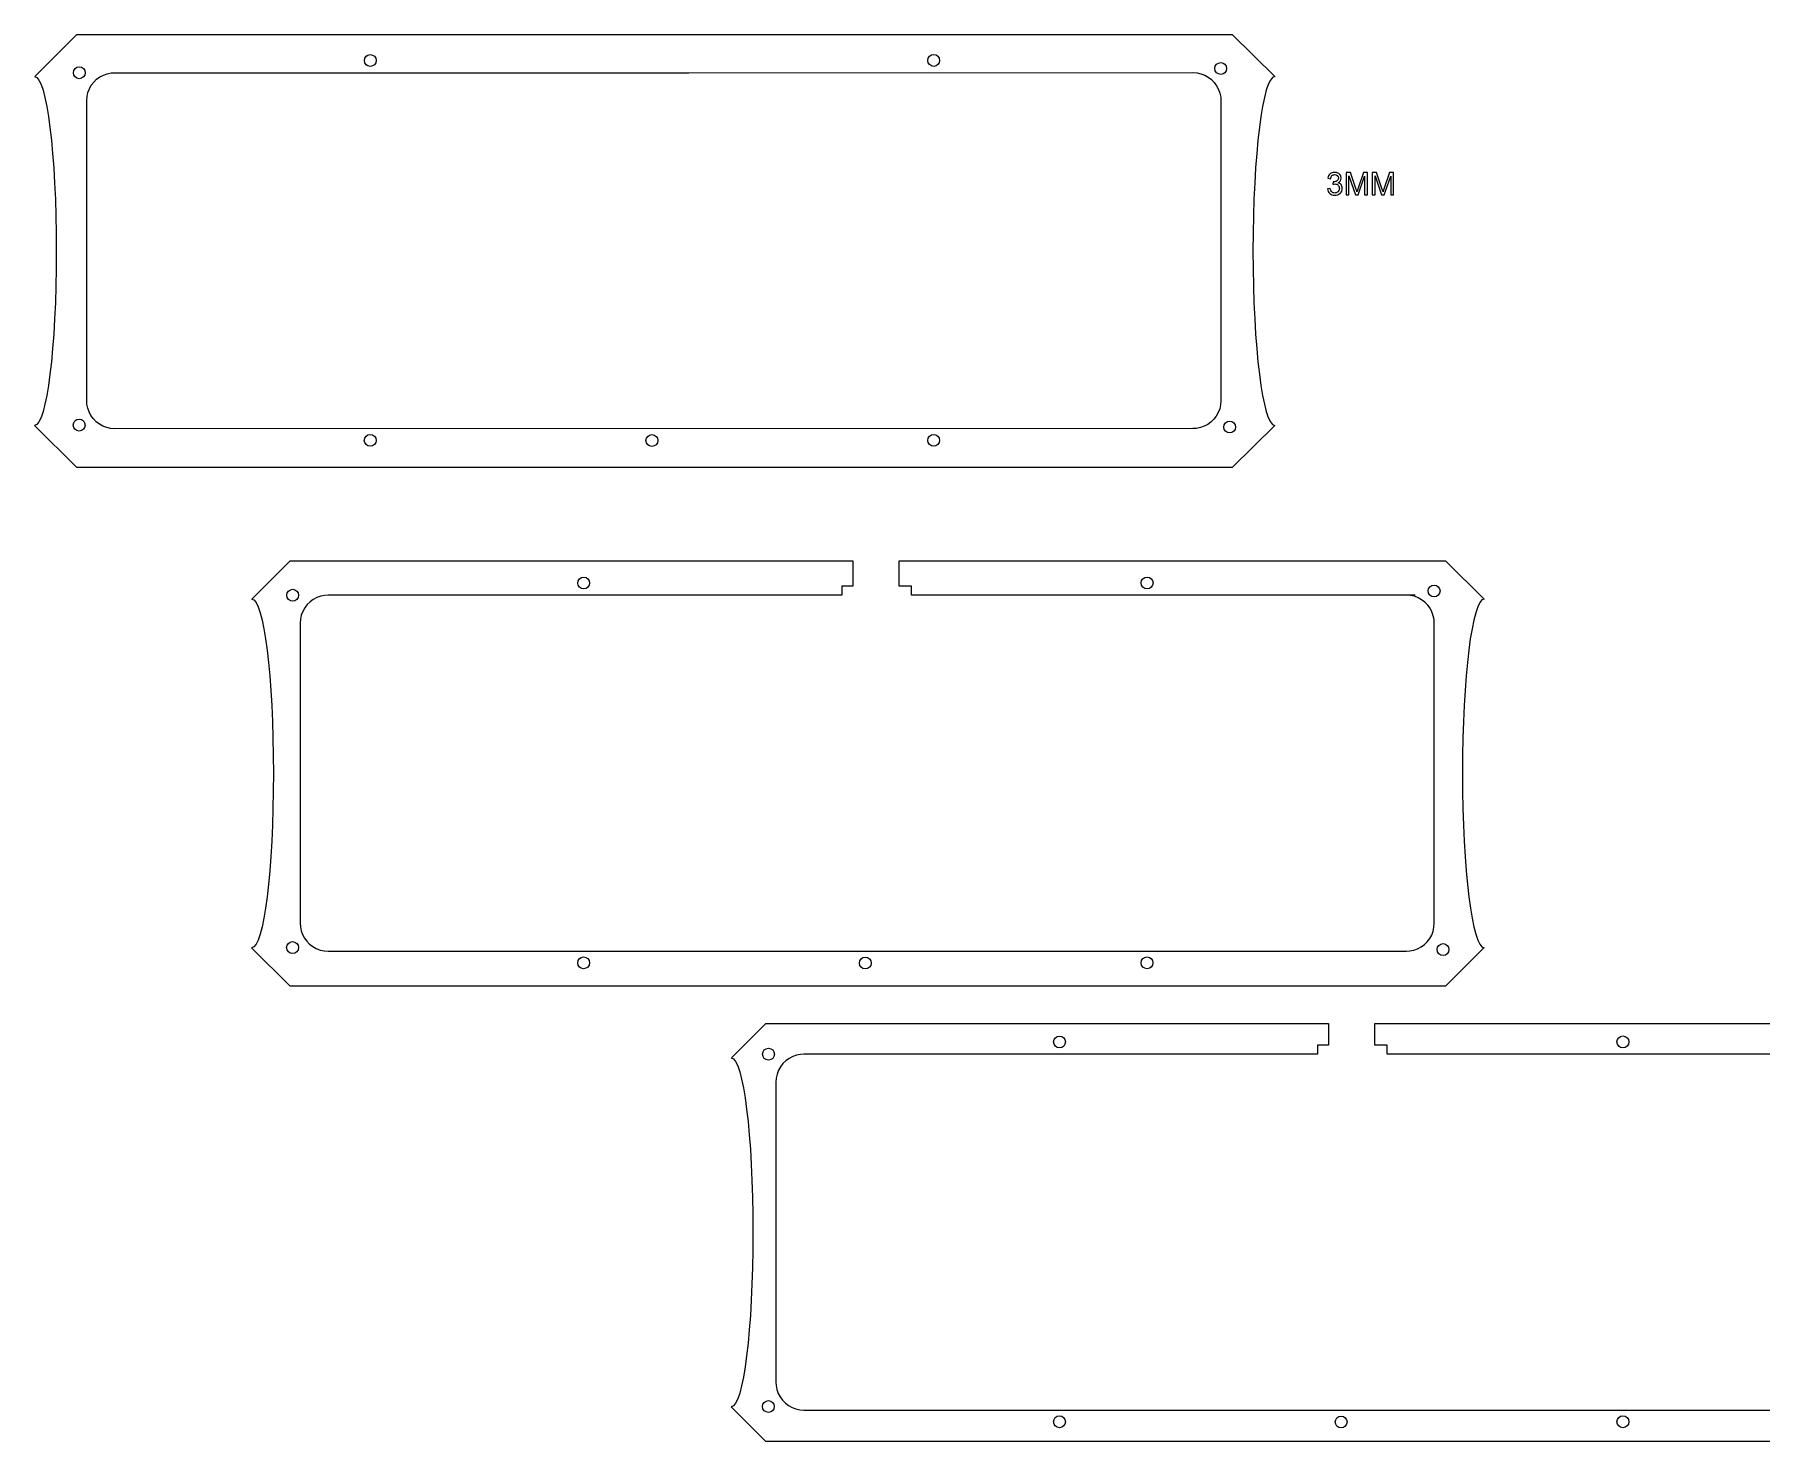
# Model space of a CAD drawing. Header units: millimetres. Extents: x -919 to 580, y -684 to 404.
# Drawn here: x -351.9 to 114.1, y -393 to -13.2 of the extents above; entities that cross this region are included whole.
import ezdxf

# ---------------------------------------------------------------- set-up
doc = ezdxf.new("R2010")
doc.units = ezdxf.units.MM
doc.header["$MEASUREMENT"] = 0
doc.layers.add('Layer 1', color=7, linetype='Continuous')

msp = doc.modelspace()

# ---------------------------------------------------------------- linework, layer by layer
at = {"layer": 'Layer 1', "color": 250, "lineweight": 20}
for centre in [(-109.2293, -20.2383), (-339.8001, -23.5589), (-261.2649, -20.2586), (-31.7788, -22.4127), (-339.8342, -118.6519), (-109.237, -122.7638), (-29.3641, -119.1834), (-261.2812, -122.7702), (-185.2705, -122.8228), (-282.2146, -164.5758), (-203.6794, -161.2755), (-51.6438, -161.2552), (25.8067, -163.4296), (-282.2487, -259.6688), (28.2214, -260.2003), (-203.6957, -263.7871), (-127.685, -263.8397), (-51.6515, -263.7807), (-75.2729, -285.1399), (76.7627, -285.1196), (-153.8081, -288.4402), (-153.8422, -383.5332), (-75.2892, -387.6515), (0.7215, -387.7041), (76.755, -387.6451)]:
    msp.add_ellipse(centre, major_axis=(0, 1.6), ratio=1, dxfattribs=at)
for points, knots in [([(-351.8089, -24.5769), (-351.8089, -24.5769), (-340.4872, -13.2481), (-340.4872, -13.2481), (-340.4872, -13.2481), (-28.6641, -13.2481), (-28.6641, -13.2481), (-28.6641, -13.2481), (-17.198, -24.5742), (-17.198, -24.5742)], [0, 0, 0, 0, 0.33333333, 0.33333333, 0.33333333, 0.66666667, 0.66666667, 0.66666667, 1, 1, 1, 1]), ([(-351.8667, -24.5742), (-348.6227, -24.5992), (-345.9945, -45.6685), (-345.9945, -71.6501), (-345.9945, -97.6494), (-348.6261, -118.726), (-351.8724, -118.726)], [0, 0, 0, 0, 0.5, 0.5, 0.5, 1, 1, 1, 1]), ([(-17.198, -24.5742), (-20.442, -24.5992), (-23.0702, -45.6685), (-23.0702, -71.6501), (-23.0702, -97.6494), (-20.4386, -118.726), (-17.1923, -118.726)], [0, 0, 0, 0, 0.5, 0.5, 0.5, 1, 1, 1, 1]), ([(-17.1923, -118.726), (-17.1923, -118.726), (-28.6641, -130.1054), (-28.6641, -130.1054), (-28.6641, -130.1054), (-340.4872, -130.1054), (-340.4872, -130.1054), (-340.4872, -130.1054), (-351.8724, -118.726), (-351.8724, -118.726)], [0, 0, 0, 0, 0.33333333, 0.33333333, 0.33333333, 0.66666667, 0.66666667, 0.66666667, 1, 1, 1, 1]), ([(-293.2284, -165.5934), (-293.2284, -165.5934), (-282.9017, -155.2737), (-282.9017, -155.2737), (-282.9017, -155.2737), (-131.0622, -155.2857), (-131.0622, -155.2857)], [0, 0, 0, 0, 0.5, 0.5, 0.5, 1, 1, 1, 1]), ([(-118.5555, -155.2737), (-118.5555, -155.2737), (28.9214, -155.2806), (28.9214, -155.2806), (28.9214, -155.2806), (39.2828, -165.5923), (39.2828, -165.5923)], [0, 0, 0, 0, 0.5, 0.5, 0.5, 1, 1, 1, 1]), ([(-293.2813, -165.5911), (-290.0373, -165.6161), (-287.4091, -186.6854), (-287.4091, -212.667), (-287.4091, -238.6663), (-290.0407, -259.7429), (-293.287, -259.7429)], [0, 0, 0, 0, 0.5, 0.5, 0.5, 1, 1, 1, 1]), ([(39.3198, -165.5911), (36.0758, -165.6161), (33.4476, -186.6854), (33.4476, -212.667), (33.4476, -238.6663), (36.0792, -259.7429), (39.3255, -259.7429)], [0, 0, 0, 0, 0.5, 0.5, 0.5, 1, 1, 1, 1]), ([(39.2635, -259.7403), (39.2635, -259.7403), (28.9214, -270.1218), (28.9214, -270.1218), (28.9214, -270.1218), (-282.9017, -270.1218), (-282.9017, -270.1218), (-282.9017, -270.1218), (-293.287, -259.7429), (-293.287, -259.7429)], [0, 0, 0, 0, 0.33333333, 0.33333333, 0.33333333, 0.66666667, 0.66666667, 0.66666667, 1, 1, 1, 1]), ([(-163.8126, -289.4582), (-163.8126, -289.4582), (-154.4952, -280.1303), (-154.4952, -280.1303), (-154.4952, -280.1303), (-2.655, -280.1303), (-2.655, -280.1303)], [0, 0, 0, 0, 0.5, 0.5, 0.5, 1, 1, 1, 1]), ([(9.8502, -280.1303), (9.8502, -280.1303), (157.3279, -280.1303), (157.3279, -280.1303), (157.3279, -280.1303), (166.693, -289.4567), (166.693, -289.4567)], [0, 0, 0, 0, 0.5, 0.5, 0.5, 1, 1, 1, 1]), ([(-163.8702, -289.4555), (-160.6262, -289.4805), (-157.998, -310.5498), (-157.998, -336.5314), (-157.998, -362.5307), (-160.6296, -383.6073), (-163.8759, -383.6073)], [0, 0, 0, 0, 0.5, 0.5, 0.5, 1, 1, 1, 1]), ([(166.7094, -383.6068), (166.7094, -383.6068), (157.3279, -392.9609), (157.3279, -392.9609), (157.3279, -392.9609), (-154.4952, -392.9609), (-154.4952, -392.9609), (-154.4952, -392.9609), (-163.8759, -383.6073), (-163.8759, -383.6073)], [0, 0, 0, 0, 0.33333333, 0.33333333, 0.33333333, 0.66666667, 0.66666667, 0.66666667, 1, 1, 1, 1])]:
    msp.add_open_spline(points, degree=3, knots=knots, dxfattribs=at)
at = {"layer": 'Layer 1', "color": 242, "lineweight": 9}
for points, knots in [([(-175.2814, -23.5505), (-175.2814, -23.5505), (-330.256, -23.5505), (-330.256, -23.5505), (-330.256, -23.5505), (-331.1717, -23.6066), (-331.1717, -23.6066), (-331.1717, -23.6066), (-332.2403, -23.8171), (-332.2403, -23.8171), (-332.2403, -23.8171), (-333.268, -24.1798), (-333.268, -24.1798), (-333.268, -24.1798), (-334.2319, -24.687), (-334.2319, -24.687), (-334.2319, -24.687), (-335.1116, -25.3279), (-335.1116, -25.3279), (-335.1116, -25.3279), (-335.891, -26.0892), (-335.891, -26.0892), (-335.891, -26.0892), (-336.5518, -26.955), (-336.5518, -26.955), (-336.5518, -26.955), (-337.0809, -27.9072), (-337.0809, -27.9072), (-337.0809, -27.9072), (-337.466, -28.9257), (-337.466, -28.9257), (-337.466, -28.9257), (-337.7011, -29.9892), (-337.7011, -29.9892), (-337.7011, -29.9892), (-337.7799, -31.0746), (-337.7799, -31.0746), (-337.7799, -31.0746), (-337.7799, -112.1018), (-337.7799, -112.1018), (-337.7799, -112.1018), (-337.7243, -113.0176), (-337.7243, -113.0176), (-337.7243, -113.0176), (-337.5136, -114.0863), (-337.5136, -114.0863), (-337.5136, -114.0863), (-337.1508, -115.114), (-337.1508, -115.114), (-337.1508, -115.114), (-336.643, -116.0778), (-336.643, -116.0778), (-336.643, -116.0778), (-336.0025, -116.9575), (-336.0025, -116.9575), (-336.0025, -116.9575), (-335.2414, -117.7369), (-335.2414, -117.7369), (-335.2414, -117.7369), (-334.3758, -118.3977), (-334.3758, -118.3977), (-334.3758, -118.3977), (-333.4231, -118.9268), (-333.4231, -118.9268), (-333.4231, -118.9268), (-332.4045, -119.3119), (-332.4045, -119.3119), (-332.4045, -119.3119), (-331.3414, -119.547), (-331.3414, -119.547), (-331.3414, -119.547), (-330.2555, -119.6258), (-330.2555, -119.6258), (-330.2555, -119.6258), (-39.2566, -119.6133), (-39.2566, -119.6133), (-39.2566, -119.6133), (-38.3408, -119.5577), (-38.3408, -119.5577), (-38.3408, -119.5577), (-37.2721, -119.347), (-37.2721, -119.347), (-37.2721, -119.347), (-36.2444, -118.9842), (-36.2444, -118.9842), (-36.2444, -118.9842), (-35.2806, -118.4764), (-35.2806, -118.4764), (-35.2806, -118.4764), (-34.4009, -117.8359), (-34.4009, -117.8359), (-34.4009, -117.8359), (-33.6215, -117.0748), (-33.6215, -117.0748), (-33.6215, -117.0748), (-32.9607, -116.2092), (-32.9607, -116.2092), (-32.9607, -116.2092), (-32.4316, -115.2565), (-32.4316, -115.2565), (-32.4316, -115.2565), (-32.0465, -114.2379), (-32.0465, -114.2379), (-32.0465, -114.2379), (-31.8114, -113.1748), (-31.8114, -113.1748), (-31.8114, -113.1748), (-31.7326, -112.0889), (-31.7326, -112.0889), (-31.7326, -112.0889), (-31.7326, -31.0623), (-31.7326, -31.0623), (-31.7326, -31.0623), (-31.7882, -30.1458), (-31.7882, -30.1458), (-31.7882, -30.1458), (-31.9989, -29.0773), (-31.9989, -29.0773), (-31.9989, -29.0773), (-32.3617, -28.0503), (-32.3617, -28.0503), (-32.3617, -28.0503), (-32.8695, -27.0865), (-32.8695, -27.0865), (-32.8695, -27.0865), (-33.51, -26.2059), (-33.51, -26.2059), (-33.51, -26.2059), (-34.2712, -25.4271), (-34.2712, -25.4271), (-34.2712, -25.4271), (-35.1367, -24.7663), (-35.1367, -24.7663), (-35.1367, -24.7663), (-36.0894, -24.2374), (-36.0894, -24.2374), (-36.0894, -24.2374), (-37.108, -23.8515), (-37.108, -23.8515), (-37.108, -23.8515), (-38.1711, -23.6168), (-38.1711, -23.6168), (-38.1711, -23.6168), (-39.257, -23.538), (-39.257, -23.538), (-39.257, -23.538), (-175.2814, -23.5505), (-175.2814, -23.5505)], [0, 0, 0, 0, 0.02040816, 0.02040816, 0.02040816, 0.04081633, 0.04081633, 0.04081633, 0.06122449, 0.06122449, 0.06122449, 0.08163265, 0.08163265, 0.08163265, 0.10204082, 0.10204082, 0.10204082, 0.12244898, 0.12244898, 0.12244898, 0.14285714, 0.14285714, 0.14285714, 0.16326531, 0.16326531, 0.16326531, 0.18367347, 0.18367347, 0.18367347, 0.20408163, 0.20408163, 0.20408163, 0.2244898, 0.2244898, 0.2244898, 0.24489796, 0.24489796, 0.24489796, 0.26530612, 0.26530612, 0.26530612, 0.28571429, 0.28571429, 0.28571429, 0.30612245, 0.30612245, 0.30612245, 0.32653061, 0.32653061, 0.32653061, 0.34693878, 0.34693878, 0.34693878, 0.36734694, 0.36734694, 0.36734694, 0.3877551, 0.3877551, 0.3877551, 0.40816327, 0.40816327, 0.40816327, 0.42857143, 0.42857143, 0.42857143, 0.44897959, 0.44897959, 0.44897959, 0.46938776, 0.46938776, 0.46938776, 0.48979592, 0.48979592, 0.48979592, 0.51020408, 0.51020408, 0.51020408, 0.53061224, 0.53061224, 0.53061224, 0.55102041, 0.55102041, 0.55102041, 0.57142857, 0.57142857, 0.57142857, 0.59183673, 0.59183673, 0.59183673, 0.6122449, 0.6122449, 0.6122449, 0.63265306, 0.63265306, 0.63265306, 0.65306122, 0.65306122, 0.65306122, 0.67346939, 0.67346939, 0.67346939, 0.69387755, 0.69387755, 0.69387755, 0.71428571, 0.71428571, 0.71428571, 0.73469388, 0.73469388, 0.73469388, 0.75510204, 0.75510204, 0.75510204, 0.7755102, 0.7755102, 0.7755102, 0.79591837, 0.79591837, 0.79591837, 0.81632653, 0.81632653, 0.81632653, 0.83673469, 0.83673469, 0.83673469, 0.85714286, 0.85714286, 0.85714286, 0.87755102, 0.87755102, 0.87755102, 0.89795918, 0.89795918, 0.89795918, 0.91836735, 0.91836735, 0.91836735, 0.93877551, 0.93877551, 0.93877551, 0.95918367, 0.95918367, 0.95918367, 0.97959184, 0.97959184, 0.97959184, 1, 1, 1, 1]), ([(-131.0622, -155.2857), (-131.0622, -155.2857), (-131.0571, -162.1508), (-131.0571, -162.1508), (-131.0571, -162.1508), (-134.032, -162.149), (-134.032, -162.149), (-134.032, -162.149), (-134.0284, -164.546), (-134.0284, -164.546), (-134.0284, -164.546), (-272.6705, -164.5674), (-272.6705, -164.5674), (-272.6705, -164.5674), (-273.5862, -164.6235), (-273.5862, -164.6235), (-273.5862, -164.6235), (-274.6548, -164.834), (-274.6548, -164.834), (-274.6548, -164.834), (-275.6825, -165.1967), (-275.6825, -165.1967), (-275.6825, -165.1967), (-276.6464, -165.7039), (-276.6464, -165.7039), (-276.6464, -165.7039), (-277.5261, -166.3448), (-277.5261, -166.3448), (-277.5261, -166.3448), (-278.3055, -167.1061), (-278.3055, -167.1061), (-278.3055, -167.1061), (-278.9663, -167.9719), (-278.9663, -167.9719), (-278.9663, -167.9719), (-279.4954, -168.9241), (-279.4954, -168.9241), (-279.4954, -168.9241), (-279.8805, -169.9426), (-279.8805, -169.9426), (-279.8805, -169.9426), (-280.1156, -171.0061), (-280.1156, -171.0061), (-280.1156, -171.0061), (-280.1944, -172.0915), (-280.1944, -172.0915), (-280.1944, -172.0915), (-280.1944, -253.1187), (-280.1944, -253.1187), (-280.1944, -253.1187), (-280.1388, -254.0345), (-280.1388, -254.0345), (-280.1388, -254.0345), (-279.9281, -255.1032), (-279.9281, -255.1032), (-279.9281, -255.1032), (-279.5653, -256.1309), (-279.5653, -256.1309), (-279.5653, -256.1309), (-279.0575, -257.0947), (-279.0575, -257.0947), (-279.0575, -257.0947), (-278.417, -257.9744), (-278.417, -257.9744), (-278.417, -257.9744), (-277.6559, -258.7538), (-277.6559, -258.7538), (-277.6559, -258.7538), (-276.7903, -259.4146), (-276.7903, -259.4146), (-276.7903, -259.4146), (-275.8376, -259.9437), (-275.8376, -259.9437), (-275.8376, -259.9437), (-274.819, -260.3288), (-274.819, -260.3288), (-274.819, -260.3288), (-273.7559, -260.5639), (-273.7559, -260.5639), (-273.7559, -260.5639), (-272.67, -260.6427), (-272.67, -260.6427), (-272.67, -260.6427), (18.3289, -260.6302), (18.3289, -260.6302), (18.3289, -260.6302), (19.2447, -260.5746), (19.2447, -260.5746), (19.2447, -260.5746), (20.3134, -260.3639), (20.3134, -260.3639), (20.3134, -260.3639), (21.3411, -260.0011), (21.3411, -260.0011), (21.3411, -260.0011), (22.3049, -259.4933), (22.3049, -259.4933), (22.3049, -259.4933), (23.1846, -258.8528), (23.1846, -258.8528), (23.1846, -258.8528), (23.964, -258.0917), (23.964, -258.0917), (23.964, -258.0917), (24.6248, -257.2261), (24.6248, -257.2261), (24.6248, -257.2261), (25.1539, -256.2734), (25.1539, -256.2734), (25.1539, -256.2734), (25.539, -255.2548), (25.539, -255.2548), (25.539, -255.2548), (25.7741, -254.1917), (25.7741, -254.1917), (25.7741, -254.1917), (25.8529, -253.1058), (25.8529, -253.1058), (25.8529, -253.1058), (25.8529, -172.0792), (25.8529, -172.0792), (25.8529, -172.0792), (25.7973, -171.1627), (25.7973, -171.1627), (25.7973, -171.1627), (25.5866, -170.0942), (25.5866, -170.0942), (25.5866, -170.0942), (25.2238, -169.0672), (25.2238, -169.0672), (25.2238, -169.0672), (24.716, -168.1034), (24.716, -168.1034), (24.716, -168.1034), (24.0755, -167.2228), (24.0755, -167.2228), (24.0755, -167.2228), (23.3143, -166.444), (23.3143, -166.444), (23.3143, -166.444), (22.4488, -165.7832), (22.4488, -165.7832), (22.4488, -165.7832), (21.4961, -165.2543), (21.4961, -165.2543), (21.4961, -165.2543), (20.4775, -164.8684), (20.4775, -164.8684), (20.4775, -164.8684), (19.4144, -164.6337), (19.4144, -164.6337), (19.4144, -164.6337), (20.68, -164.5332), (20.68, -164.5332), (20.68, -164.5332), (-115.2454, -164.5443), (-115.2454, -164.5443), (-115.2454, -164.5443), (-115.2221, -162.1597), (-115.2221, -162.1597), (-115.2221, -162.1597), (-118.5606, -162.1611), (-118.5606, -162.1611), (-118.5606, -162.1611), (-118.5555, -155.2737), (-118.5555, -155.2737)], [0, 0, 0, 0, 0.01818182, 0.01818182, 0.01818182, 0.03636364, 0.03636364, 0.03636364, 0.05454545, 0.05454545, 0.05454545, 0.07272727, 0.07272727, 0.07272727, 0.09090909, 0.09090909, 0.09090909, 0.10909091, 0.10909091, 0.10909091, 0.12727273, 0.12727273, 0.12727273, 0.14545455, 0.14545455, 0.14545455, 0.16363636, 0.16363636, 0.16363636, 0.18181818, 0.18181818, 0.18181818, 0.2, 0.2, 0.2, 0.21818182, 0.21818182, 0.21818182, 0.23636364, 0.23636364, 0.23636364, 0.25454545, 0.25454545, 0.25454545, 0.27272727, 0.27272727, 0.27272727, 0.29090909, 0.29090909, 0.29090909, 0.30909091, 0.30909091, 0.30909091, 0.32727273, 0.32727273, 0.32727273, 0.34545455, 0.34545455, 0.34545455, 0.36363636, 0.36363636, 0.36363636, 0.38181818, 0.38181818, 0.38181818, 0.4, 0.4, 0.4, 0.41818182, 0.41818182, 0.41818182, 0.43636364, 0.43636364, 0.43636364, 0.45454545, 0.45454545, 0.45454545, 0.47272727, 0.47272727, 0.47272727, 0.49090909, 0.49090909, 0.49090909, 0.50909091, 0.50909091, 0.50909091, 0.52727273, 0.52727273, 0.52727273, 0.54545455, 0.54545455, 0.54545455, 0.56363636, 0.56363636, 0.56363636, 0.58181818, 0.58181818, 0.58181818, 0.6, 0.6, 0.6, 0.61818182, 0.61818182, 0.61818182, 0.63636364, 0.63636364, 0.63636364, 0.65454545, 0.65454545, 0.65454545, 0.67272727, 0.67272727, 0.67272727, 0.69090909, 0.69090909, 0.69090909, 0.70909091, 0.70909091, 0.70909091, 0.72727273, 0.72727273, 0.72727273, 0.74545455, 0.74545455, 0.74545455, 0.76363636, 0.76363636, 0.76363636, 0.78181818, 0.78181818, 0.78181818, 0.8, 0.8, 0.8, 0.81818182, 0.81818182, 0.81818182, 0.83636364, 0.83636364, 0.83636364, 0.85454545, 0.85454545, 0.85454545, 0.87272727, 0.87272727, 0.87272727, 0.89090909, 0.89090909, 0.89090909, 0.90909091, 0.90909091, 0.90909091, 0.92727273, 0.92727273, 0.92727273, 0.94545455, 0.94545455, 0.94545455, 0.96363636, 0.96363636, 0.96363636, 0.98181818, 0.98181818, 0.98181818, 1, 1, 1, 1]), ([(-2.655, -280.1303), (-2.655, -280.1303), (-2.6506, -286.0152), (-2.6506, -286.0152), (-2.6506, -286.0152), (-5.6255, -286.0134), (-5.6255, -286.0134), (-5.6255, -286.0134), (-5.6219, -288.4104), (-5.6219, -288.4104), (-5.6219, -288.4104), (-144.264, -288.4318), (-144.264, -288.4318), (-144.264, -288.4318), (-145.1797, -288.4879), (-145.1797, -288.4879), (-145.1797, -288.4879), (-146.2483, -288.6984), (-146.2483, -288.6984), (-146.2483, -288.6984), (-147.276, -289.0611), (-147.276, -289.0611), (-147.276, -289.0611), (-148.2399, -289.5683), (-148.2399, -289.5683), (-148.2399, -289.5683), (-149.1196, -290.2092), (-149.1196, -290.2092), (-149.1196, -290.2092), (-149.899, -290.9705), (-149.899, -290.9705), (-149.899, -290.9705), (-150.5598, -291.8363), (-150.5598, -291.8363), (-150.5598, -291.8363), (-151.0889, -292.7885), (-151.0889, -292.7885), (-151.0889, -292.7885), (-151.474, -293.807), (-151.474, -293.807), (-151.474, -293.807), (-151.7091, -294.8705), (-151.7091, -294.8705), (-151.7091, -294.8705), (-151.7879, -295.9559), (-151.7879, -295.9559), (-151.7879, -295.9559), (-151.7879, -376.9831), (-151.7879, -376.9831), (-151.7879, -376.9831), (-151.7323, -377.8989), (-151.7323, -377.8989), (-151.7323, -377.8989), (-151.5216, -378.9676), (-151.5216, -378.9676), (-151.5216, -378.9676), (-151.1588, -379.9953), (-151.1588, -379.9953), (-151.1588, -379.9953), (-150.651, -380.9591), (-150.651, -380.9591), (-150.651, -380.9591), (-150.0105, -381.8388), (-150.0105, -381.8388), (-150.0105, -381.8388), (-149.2494, -382.6182), (-149.2494, -382.6182), (-149.2494, -382.6182), (-148.3838, -383.279), (-148.3838, -383.279), (-148.3838, -383.279), (-147.4311, -383.8081), (-147.4311, -383.8081), (-147.4311, -383.8081), (-146.4125, -384.1932), (-146.4125, -384.1932), (-146.4125, -384.1932), (-145.3494, -384.4283), (-145.3494, -384.4283), (-145.3494, -384.4283), (-144.2635, -384.5071), (-144.2635, -384.5071), (-144.2635, -384.5071), (146.7354, -384.4946), (146.7354, -384.4946), (146.7354, -384.4946), (147.6512, -384.439), (147.6512, -384.439), (147.6512, -384.439), (148.7199, -384.2283), (148.7199, -384.2283), (148.7199, -384.2283), (149.7476, -383.8655), (149.7476, -383.8655), (149.7476, -383.8655), (150.7114, -383.3577), (150.7114, -383.3577), (150.7114, -383.3577), (151.5911, -382.7172), (151.5911, -382.7172), (151.5911, -382.7172), (152.3705, -381.9561), (152.3705, -381.9561), (152.3705, -381.9561), (153.0313, -381.0905), (153.0313, -381.0905), (153.0313, -381.0905), (153.5604, -380.1378), (153.5604, -380.1378), (153.5604, -380.1378), (153.9455, -379.1192), (153.9455, -379.1192), (153.9455, -379.1192), (154.1806, -378.0561), (154.1806, -378.0561), (154.1806, -378.0561), (154.2594, -376.9702), (154.2594, -376.9702), (154.2594, -376.9702), (154.2594, -295.9436), (154.2594, -295.9436), (154.2594, -295.9436), (154.2038, -295.0271), (154.2038, -295.0271), (154.2038, -295.0271), (153.9931, -293.9586), (153.9931, -293.9586), (153.9931, -293.9586), (153.6303, -292.9316), (153.6303, -292.9316), (153.6303, -292.9316), (153.1225, -291.9678), (153.1225, -291.9678), (153.1225, -291.9678), (152.482, -291.0872), (152.482, -291.0872), (152.482, -291.0872), (151.7208, -290.3084), (151.7208, -290.3084), (151.7208, -290.3084), (150.8553, -289.6476), (150.8553, -289.6476), (150.8553, -289.6476), (149.9026, -289.1187), (149.9026, -289.1187), (149.9026, -289.1187), (148.884, -288.7328), (148.884, -288.7328), (148.884, -288.7328), (147.8209, -288.4981), (147.8209, -288.4981), (147.8209, -288.4981), (146.735, -288.4193), (146.735, -288.4193), (146.735, -288.4193), (13.1609, -288.4315), (13.1609, -288.4315), (13.1609, -288.4315), (13.1844, -286.0241), (13.1844, -286.0241), (13.1844, -286.0241), (9.8459, -286.0255), (9.8459, -286.0255), (9.8459, -286.0255), (9.8502, -280.1303), (9.8502, -280.1303)], [0, 0, 0, 0, 0.01818182, 0.01818182, 0.01818182, 0.03636364, 0.03636364, 0.03636364, 0.05454545, 0.05454545, 0.05454545, 0.07272727, 0.07272727, 0.07272727, 0.09090909, 0.09090909, 0.09090909, 0.10909091, 0.10909091, 0.10909091, 0.12727273, 0.12727273, 0.12727273, 0.14545455, 0.14545455, 0.14545455, 0.16363636, 0.16363636, 0.16363636, 0.18181818, 0.18181818, 0.18181818, 0.2, 0.2, 0.2, 0.21818182, 0.21818182, 0.21818182, 0.23636364, 0.23636364, 0.23636364, 0.25454545, 0.25454545, 0.25454545, 0.27272727, 0.27272727, 0.27272727, 0.29090909, 0.29090909, 0.29090909, 0.30909091, 0.30909091, 0.30909091, 0.32727273, 0.32727273, 0.32727273, 0.34545455, 0.34545455, 0.34545455, 0.36363636, 0.36363636, 0.36363636, 0.38181818, 0.38181818, 0.38181818, 0.4, 0.4, 0.4, 0.41818182, 0.41818182, 0.41818182, 0.43636364, 0.43636364, 0.43636364, 0.45454545, 0.45454545, 0.45454545, 0.47272727, 0.47272727, 0.47272727, 0.49090909, 0.49090909, 0.49090909, 0.50909091, 0.50909091, 0.50909091, 0.52727273, 0.52727273, 0.52727273, 0.54545455, 0.54545455, 0.54545455, 0.56363636, 0.56363636, 0.56363636, 0.58181818, 0.58181818, 0.58181818, 0.6, 0.6, 0.6, 0.61818182, 0.61818182, 0.61818182, 0.63636364, 0.63636364, 0.63636364, 0.65454545, 0.65454545, 0.65454545, 0.67272727, 0.67272727, 0.67272727, 0.69090909, 0.69090909, 0.69090909, 0.70909091, 0.70909091, 0.70909091, 0.72727273, 0.72727273, 0.72727273, 0.74545455, 0.74545455, 0.74545455, 0.76363636, 0.76363636, 0.76363636, 0.78181818, 0.78181818, 0.78181818, 0.8, 0.8, 0.8, 0.81818182, 0.81818182, 0.81818182, 0.83636364, 0.83636364, 0.83636364, 0.85454545, 0.85454545, 0.85454545, 0.87272727, 0.87272727, 0.87272727, 0.89090909, 0.89090909, 0.89090909, 0.90909091, 0.90909091, 0.90909091, 0.92727273, 0.92727273, 0.92727273, 0.94545455, 0.94545455, 0.94545455, 0.96363636, 0.96363636, 0.96363636, 0.98181818, 0.98181818, 0.98181818, 1, 1, 1, 1])]:
    msp.add_open_spline(points, degree=3, knots=knots, dxfattribs=at)
at = {"layer": 'Layer 1', "color": 250}
for points, knots in [([(-2.9477, -54.9314), (-2.9477, -54.9314), (-2.2026, -54.8298), (-2.2026, -54.8298), (-2.1166, -55.2532), (-1.9726, -55.558), (-1.768, -55.7442), (-1.5634, -55.9305), (-1.3122, -56.0236), (-1.0145, -56.0236), (-0.6617, -56.0236), (-0.3639, -55.9023), (-0.1241, -55.6596), (0.1158, -55.4169), (0.2358, -55.1163), (0.2358, -54.7579), (0.2358, -54.4164), (0.1243, -54.1341), (-0.1001, -53.9112), (-0.323, -53.6896), (-0.6067, -53.5782), (-0.9524, -53.5782), (-1.0935, -53.5782), (-1.2685, -53.6064), (-1.4787, -53.6614), (-1.4787, -53.6614), (-1.3955, -53.0095), (-1.3955, -53.0095), (-1.3461, -53.0151), (-1.3052, -53.018), (-1.2755, -53.018), (-0.9566, -53.018), (-0.6716, -52.9347), (-0.4162, -52.7696), (-0.1622, -52.6045), (-0.0352, -52.3505), (-0.0352, -52.0076), (-0.0352, -51.7352), (-0.1283, -51.5095), (-0.3131, -51.3303), (-0.498, -51.151), (-0.7365, -51.0621), (-1.0286, -51.0621), (-1.3193, -51.0621), (-1.5606, -51.1539), (-1.7539, -51.3373), (-1.9472, -51.5208), (-2.0714, -51.7959), (-2.1264, -52.1628), (-2.1264, -52.1628), (-2.8715, -52.0273), (-2.8715, -52.0273), (-2.7798, -51.5278), (-2.5738, -51.1398), (-2.2506, -50.8646), (-1.9289, -50.5894), (-1.5267, -50.4525), (-1.0469, -50.4525), (-0.7167, -50.4525), (-0.4119, -50.5231), (-0.1339, -50.6656), (0.1455, -50.8067), (0.3585, -51.0001), (0.5053, -51.2442), (0.6535, -51.4897), (0.7268, -51.7494), (0.7268, -52.0245), (0.7268, -52.2856), (0.6563, -52.5227), (0.5166, -52.7371), (0.3755, -52.9516), (0.1666, -53.1224), (-0.1085, -53.2494), (0.2499, -53.3312), (0.5279, -53.5034), (0.7268, -53.7644), (0.9244, -54.0241), (1.0232, -54.3515), (1.0232, -54.7423), (1.0232, -55.2715), (0.8299, -55.7217), (0.4446, -56.09), (0.058, -56.4583), (-0.4303, -56.6417), (-1.0201, -56.6417), (-1.5521, -56.6417), (-1.9938, -56.4822), (-2.3452, -56.1647), (-2.6979, -55.8472), (-2.8983, -55.4366), (-2.9477, -54.9314)], [0, 0, 0, 0, 0.03333333, 0.03333333, 0.03333333, 0.06666667, 0.06666667, 0.06666667, 0.1, 0.1, 0.1, 0.13333333, 0.13333333, 0.13333333, 0.16666667, 0.16666667, 0.16666667, 0.2, 0.2, 0.2, 0.23333333, 0.23333333, 0.23333333, 0.26666667, 0.26666667, 0.26666667, 0.3, 0.3, 0.3, 0.33333333, 0.33333333, 0.33333333, 0.36666667, 0.36666667, 0.36666667, 0.4, 0.4, 0.4, 0.43333333, 0.43333333, 0.43333333, 0.46666667, 0.46666667, 0.46666667, 0.5, 0.5, 0.5, 0.53333333, 0.53333333, 0.53333333, 0.56666667, 0.56666667, 0.56666667, 0.6, 0.6, 0.6, 0.63333333, 0.63333333, 0.63333333, 0.66666667, 0.66666667, 0.66666667, 0.7, 0.7, 0.7, 0.73333333, 0.73333333, 0.73333333, 0.76666667, 0.76666667, 0.76666667, 0.8, 0.8, 0.8, 0.83333333, 0.83333333, 0.83333333, 0.86666667, 0.86666667, 0.86666667, 0.9, 0.9, 0.9, 0.93333333, 0.93333333, 0.93333333, 0.96666667, 0.96666667, 0.96666667, 1, 1, 1, 1]), ([(2.0406, -56.5401), (2.0406, -56.5401), (2.0406, -50.4779), (2.0406, -50.4779), (2.0406, -50.4779), (3.2429, -50.4779), (3.2429, -50.4779), (3.2429, -50.4779), (4.6766, -54.7691), (4.6766, -54.7691), (4.8092, -55.1685), (4.9052, -55.4677), (4.9658, -55.6666), (5.035, -55.4465), (5.1436, -55.1219), (5.2904, -54.6944), (5.2904, -54.6944), (6.7495, -50.4779), (6.7495, -50.4779), (6.7495, -50.4779), (7.8234, -50.4779), (7.8234, -50.4779), (7.8234, -50.4779), (7.8234, -56.5401), (7.8234, -56.5401), (7.8234, -56.5401), (7.0529, -56.5401), (7.0529, -56.5401), (7.0529, -56.5401), (7.0529, -51.4685), (7.0529, -51.4685), (7.0529, -51.4685), (5.2833, -56.5401), (5.2833, -56.5401), (5.2833, -56.5401), (4.5609, -56.5401), (4.5609, -56.5401), (4.5609, -56.5401), (2.8111, -51.3754), (2.8111, -51.3754), (2.8111, -51.3754), (2.8111, -56.5401), (2.8111, -56.5401), (2.8111, -56.5401), (2.0406, -56.5401), (2.0406, -56.5401)], [0, 0, 0, 0, 0.06666667, 0.06666667, 0.06666667, 0.13333333, 0.13333333, 0.13333333, 0.2, 0.2, 0.2, 0.26666667, 0.26666667, 0.26666667, 0.33333333, 0.33333333, 0.33333333, 0.4, 0.4, 0.4, 0.46666667, 0.46666667, 0.46666667, 0.53333333, 0.53333333, 0.53333333, 0.6, 0.6, 0.6, 0.66666667, 0.66666667, 0.66666667, 0.73333333, 0.73333333, 0.73333333, 0.8, 0.8, 0.8, 0.86666667, 0.86666667, 0.86666667, 0.93333333, 0.93333333, 0.93333333, 1, 1, 1, 1]), ([(9.0934, -56.5401), (9.0934, -56.5401), (9.0934, -50.4779), (9.0934, -50.4779), (9.0934, -50.4779), (10.2957, -50.4779), (10.2957, -50.4779), (10.2957, -50.4779), (11.7294, -54.7691), (11.7294, -54.7691), (11.862, -55.1685), (11.958, -55.4677), (12.0186, -55.6666), (12.0878, -55.4465), (12.1964, -55.1219), (12.3432, -54.6944), (12.3432, -54.6944), (13.8023, -50.4779), (13.8023, -50.4779), (13.8023, -50.4779), (14.8762, -50.4779), (14.8762, -50.4779), (14.8762, -50.4779), (14.8762, -56.5401), (14.8762, -56.5401), (14.8762, -56.5401), (14.1057, -56.5401), (14.1057, -56.5401), (14.1057, -56.5401), (14.1057, -51.4685), (14.1057, -51.4685), (14.1057, -51.4685), (12.3361, -56.5401), (12.3361, -56.5401), (12.3361, -56.5401), (11.6137, -56.5401), (11.6137, -56.5401), (11.6137, -56.5401), (9.8639, -51.3754), (9.8639, -51.3754), (9.8639, -51.3754), (9.8639, -56.5401), (9.8639, -56.5401), (9.8639, -56.5401), (9.0934, -56.5401), (9.0934, -56.5401)], [0, 0, 0, 0, 0.06666667, 0.06666667, 0.06666667, 0.13333333, 0.13333333, 0.13333333, 0.2, 0.2, 0.2, 0.26666667, 0.26666667, 0.26666667, 0.33333333, 0.33333333, 0.33333333, 0.4, 0.4, 0.4, 0.46666667, 0.46666667, 0.46666667, 0.53333333, 0.53333333, 0.53333333, 0.6, 0.6, 0.6, 0.66666667, 0.66666667, 0.66666667, 0.73333333, 0.73333333, 0.73333333, 0.8, 0.8, 0.8, 0.86666667, 0.86666667, 0.86666667, 0.93333333, 0.93333333, 0.93333333, 1, 1, 1, 1])]:
    msp.add_open_spline(points, degree=3, knots=knots, dxfattribs=at)

doc.saveas('drawing.dxf')
